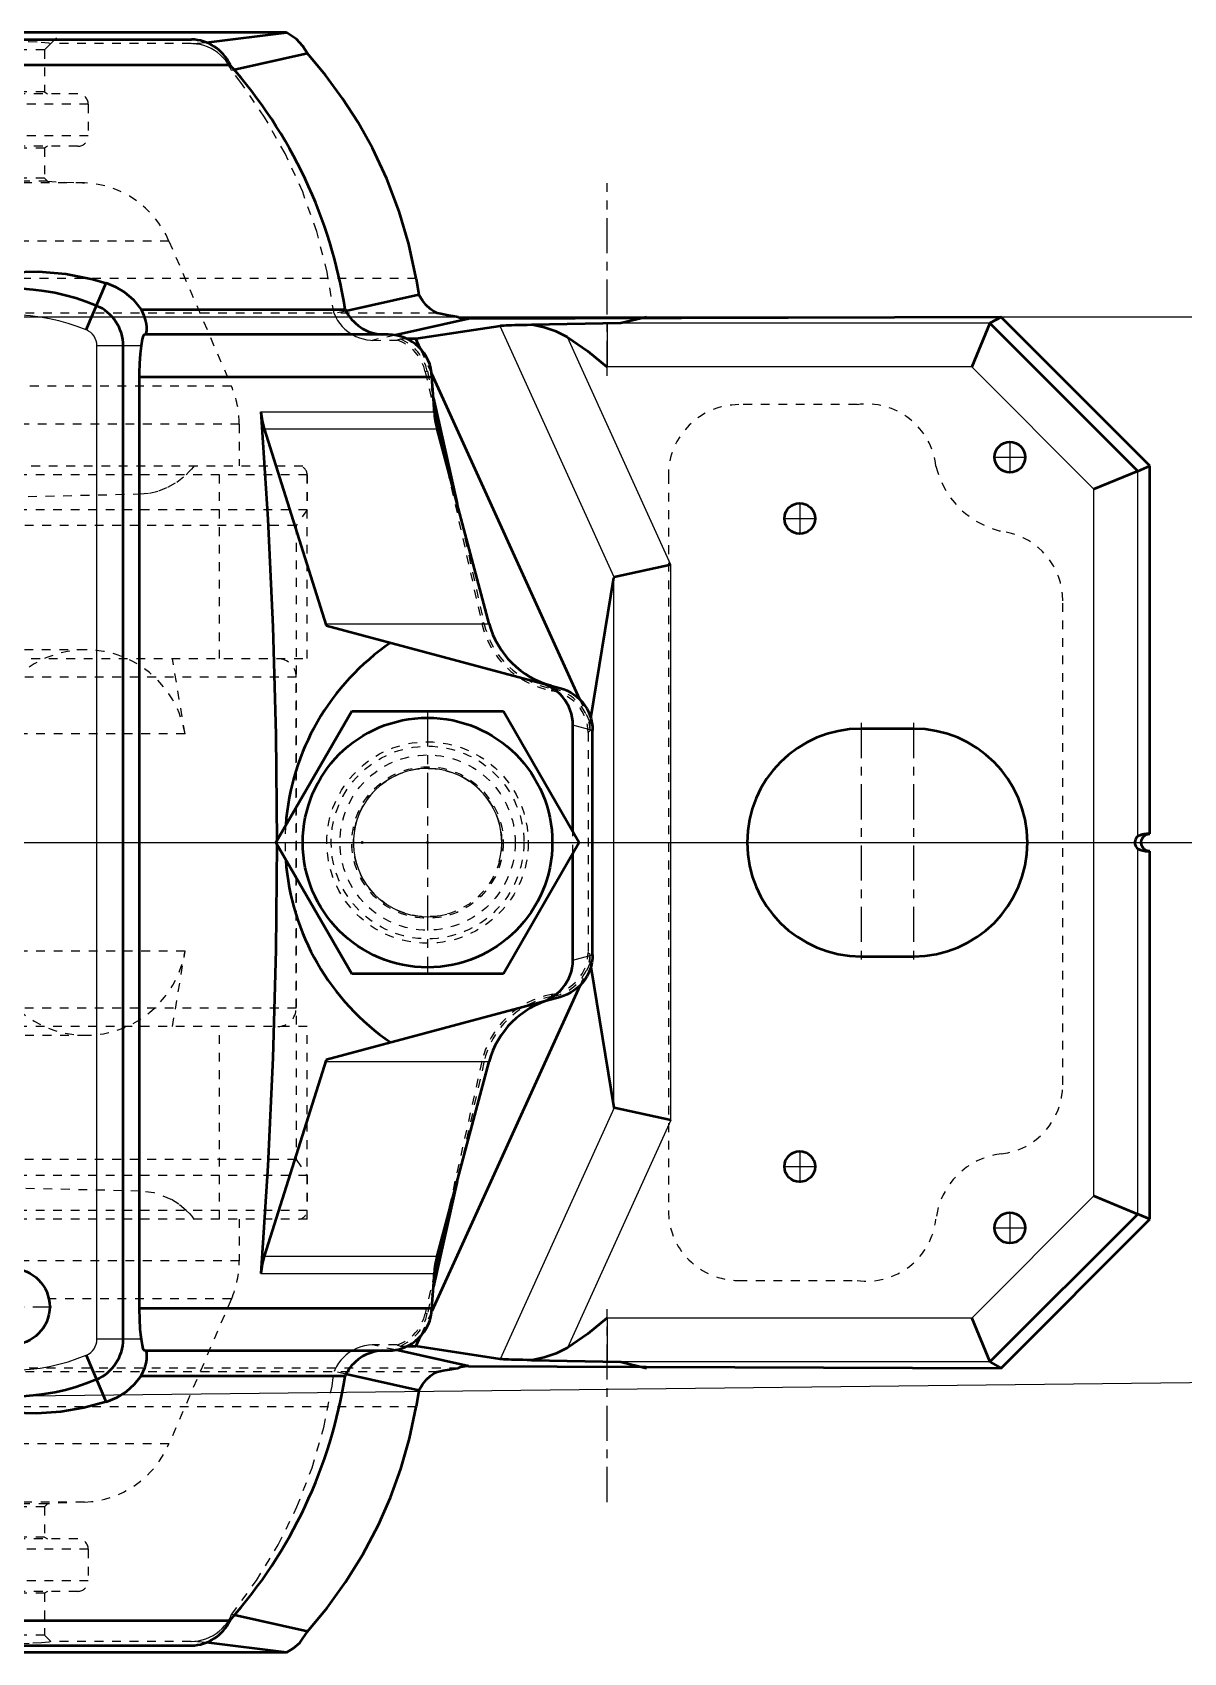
# Model space of a CAD drawing. Header units: millimetres. Extents: x 29178 to 37588, y 1365 to 7305.
# Drawn here: x 31180.9 to 31312.3, y 3905.9 to 4090.9 of the extents above; entities that cross this region are included whole.
import ezdxf

# ---------------------------------------------------------------- set-up
doc = ezdxf.new("R2010")
doc.units = ezdxf.units.MM
doc.linetypes.add('CENTER', pattern=[7, 4, -1, 1, -1])
doc.linetypes.add('Dashed', pattern=[2, 1, -1])
for name, color, linetype, lineweight in [('2d ConnectionPoints', 7, 'Continuous', 50), ('AM_0', 7, 'Continuous', 50), ('AM_4', 3, 'Continuous', 25), ('AM_5', 3, 'Continuous', 25), ('AM_7', 7, 'CENTER', 25), ('AM_9', 6, 'Dashed', 25)]:
    doc.layers.add(name, color=color, linetype=linetype, lineweight=lineweight)

# ---------------------------------------------------------------- blocks, each defined once
blk = doc.blocks.new('4_FRB_22_215_location_rng_1_0_in_SKFSNL5246201224KH3024_4')
at = {"layer": 'AM_9'}
for p, q in [((43, 108.75), (21, 108.75)), ((21, 108.75), (21, -54.375)), ((43, 108.75), (43, -54.375)), ((43, 98.75), (21, 98.75))]:
    blk.add_line(p, q, dxfattribs=at)
blk = doc.blocks.new('5_FRB_22_215_location_rng_2_0_in_SKFSNL5246201224KH3024_4')
at = {"layer": 'AM_9'}
for p, q in [((-43, -108.75), (-43, 108.75)), ((-21, 108.75), (-43, 108.75)), ((-21, -108.75), (-21, 108.75)), ((-21, 98.75), (-43, 98.75))]:
    blk.add_line(p, q, dxfattribs=at)
blk = doc.blocks.new('6_1224_KM_simple_0_in_SKFSNL5246201224KH3024_4')
at = {"layer": 'AM_9'}
for p, q in [((-18.9, 107.5), (-18.9, -107.5)), ((18.9, 107.5), (-18.9, 107.5)), ((18.9, 107.5), (18.9, -107.5)), ((-12.4, 94.81), (-21, 93.37)), ((-12.4, 94.81), (-12.4, -94.81)), ((12.4, 94.81), (12.4, -94.81)), ((21, 93.37), (12.4, 94.81)), ((-22.01, 83.46), (-22.01, -83.46)), ((22.01, -83.46), (22.01, 83.46))]:
    blk.add_line(p, q, dxfattribs=at)
for centre, radius, start, end in [((-18.9, 105.4), 2.1, 90, 180), ((18.9, 105.4), 2.1, 360, 90), ((-10.5, 83.46), 11.51, 99.4996, 231.5166), ((10.5, 83.46), 11.51, 308.4834, 80.5004)]:
    blk.add_arc(centre, radius, start, end, dxfattribs=at)
blk = doc.blocks.new('8_M_20x110_20x110_001_1_0_in_SKFSNL5246201224KH3024_4')
at = {"layer": 'AM_0'}
for p, q in [((-15, 131.16), (0, 139.82)), ((0, 139.82), (15, 131.16)), ((-15, 113.84), (-15, 131.16)), ((15, 131.16), (15, 113.84)), ((0, 105.18), (-15, 113.84)), ((15, 113.84), (0, 105.18))]:
    blk.add_line(p, q, dxfattribs=at)
blk.add_circle((0, 122.5), 14.25, dxfattribs=at)
at = {"layer": 'AM_5'}
blk.add_arc((0, 122.5), 8.47, 75, 15, dxfattribs=at)
at = {"layer": 'AM_7'}
for p, q in [((0, 107.54), (0, 137.46)), ((-14.96, 122.5), (14.96, 122.5))]:
    blk.add_line(p, q, dxfattribs=at)
at = {"layer": 'AM_9'}
for radius in [10, 8.47]:
    blk.add_circle((0, 122.5), radius, dxfattribs=at)
blk = doc.blocks.new('10_SNL_524_620_CAP_0_in_SKFSNL5246201224KH3024_4')
at = {"layer": 'AM_0'}
for p, q in [((12.81, 141.35), (-12.81, 141.35)), ((-1.26, 139.09), (-13.42, 139.09)), ((13.42, 139.09), (1.26, 139.09)), ((-24.8, 110.94), (-17.64, 137.64)), ((17.64, 137.64), (24.8, 110.94)), ((-24.99, 129.55), (-47.22, 123.59)), ((47.22, 123.59), (24.99, 129.55)), ((-53.16, 89.56), (-53.16, 123.01)), ((53.16, 89.56), (53.16, 123.01)), ((-58, 118), (-58, 90.19)), ((58.01, 90.23), (58.01, 118)), ((-60.88, 89.78), (-60.88, 113.09)), ((60.88, 89.78), (60.88, 113.09)), ((-47.22, 103.85), (-24.8, 110.94)), ((24.8, 110.94), (47.22, 103.85)), ((-88.82, 6.81), (-88.82, 99.94)), ((88.82, 6.81), (88.82, 99.94)), ((-91.7, -95.54), (-91.7, 95.54)), ((91.7, -95.54), (91.7, 95.54)), ((-53.16, 89.56), (53.16, 89.56)), ((56.71, 87.75), (-56.71, 87.75)), ((-58.53, 83.53), (-63.9, 85.81)), ((58.53, 83.53), (63.9, 85.81))]:
    blk.add_line(p, q, dxfattribs=at)
for points in [[(-17.64, 137.64), (-17.51, 138.06), (-17.35, 138.46), (-17.14, 138.85), (-16.91, 139.22), (-16.64, 139.56), (-16.35, 139.88), (-16.03, 140.18), (-15.68, 140.44), (-15.31, 140.68), (-14.93, 140.88), (-14.52, 141.05), (-14.11, 141.18), (-13.68, 141.27), (-13.25, 141.33), (-12.81, 141.35), (-12.81, 141.35)], [(12.81, 141.35), (13.25, 141.33), (13.68, 141.27), (14.11, 141.18), (14.52, 141.05), (14.93, 140.88), (15.31, 140.68), (15.68, 140.45), (16.03, 140.18), (16.35, 139.88), (16.64, 139.56), (16.91, 139.22), (17.14, 138.85), (17.35, 138.46), (17.51, 138.06), (17.64, 137.64), (17.64, 137.64)], [(-13.42, 139.09), (-13.85, 139.08), (-14.29, 139.02), (-14.71, 138.92), (-15.13, 138.79), (-15.53, 138.63), (-15.92, 138.42), (-16.29, 138.19), (-16.63, 137.92), (-16.95, 137.63), (-17.25, 137.31), (-17.51, 136.96), (-17.75, 136.59), (-17.95, 136.21), (-18.12, 135.8), (-18.25, 135.39), (-18.25, 135.39)], [(18.25, 135.39), (18.12, 135.8), (17.95, 136.21), (17.75, 136.59), (17.51, 136.96), (17.25, 137.31), (16.95, 137.63), (16.63, 137.92), (16.29, 138.19), (15.92, 138.42), (15.53, 138.63), (15.13, 138.79), (14.71, 138.92), (14.29, 139.02), (13.85, 139.08), (13.42, 139.09), (13.42, 139.09)], [(-49.19, 103.47), (-36.91, 104.26), (-24.63, 104.83), (-12.32, 105.17), (-0.17, 105.28)], [(-49.19, 103.47), (-48.15, 103.61), (-47.22, 103.85)], [(0.17, 105.28), (12.3, 105.17), (24.59, 104.83), (36.9, 104.26), (49.19, 103.47)], [(47.22, 103.85), (48.15, 103.61), (49.19, 103.47)], [(-63.9, 85.81), (-63.47, 86.86), (-62.85, 87.89), (-62.01, 88.87), (-60.88, 89.78)], [(-58, 90.24), (-58.1, 90.36), (-58.47, 90.46), (-58.88, 90.46), (-59.24, 90.41), (-59.7, 90.3), (-60.15, 90.14), (-60.66, 89.9), (-60.88, 89.78)], [(-58, 90.18), (-57.87, 90.02), (-57.47, 89.91), (-56.71, 89.79)], [(-56.71, 89.79), (-55.82, 89.68), (-54.7, 89.6), (-53.63, 89.56), (-53.16, 89.56)], [(53.16, 89.56), (53.33, 89.56), (54.4, 89.59), (55.55, 89.66), (56.19, 89.72), (56.71, 89.79)], [(56.71, 89.79), (57.38, 89.9), (57.8, 89.99), (58, 90.18)], [(60.88, 89.78), (60.41, 90.03), (59.98, 90.21), (59.43, 90.37), (59.04, 90.44), (58.73, 90.46), (58.28, 90.43), (58.05, 90.33), (58, 90.23)], [(60.88, 89.78), (61.89, 88.99), (62.72, 88.07), (63.41, 86.97), (63.9, 85.81)], [(-62.31, 64.86), (-63.74, 68.31), (-64.68, 71.83), (-65.12, 74.97), (-65.2, 78.07), (-64.93, 81.2), (-64.33, 84.24), (-63.88, 85.8)], [(63.88, 85.8), (64.56, 83.26), (65.01, 80.64), (65.2, 77.9), (65.13, 75.11), (64.82, 72.58), (64.26, 70.04), (63.43, 67.44), (62.31, 64.86)]]:
    blk.add_lwpolyline(points, dxfattribs=at)
blk.add_circle((53, 75), 4.35, dxfattribs=at)
for centre, radius, start, end in [((-27.58, 139.2), 10, 285, 345), ((27.58, 139.2), 10, 195, 255), ((-53, 118), 5.01, 91.847, 180), ((0, -670.88), 795.67, 93.54419, 93.83062), ((-49.81, 133.25), 10, 273.5442, 285), ((49.81, 133.25), 10, 255, 266.4558), ((0, -670.88), 795.67, 86.16938, 86.45581), ((53, 118), 5.01, 360, 88.153), ((-63.01, 117.62), 5.01, 295.2051, 357.44), ((0, 133.84), 27.61, 214.2363, 265.8389), ((0, 133.84), 27.61, 274.1587, 325.7637), ((63.01, 117.62), 5.01, 182.56, 244.7949), ((-52.37, 58.75), 55, 98.9011, 131.5092), ((52.37, 58.75), 55, 48.4908, 81.0989), ((-86.68, 95.39), 5.03, 115.2051, 178.2516), ((86.67, 95.39), 5.03, 1.7484, 64.7949), ((-56.71, 82.76), 4.99, 90, 157), ((56.71, 82.76), 4.99, 23, 90), ((-38.09, 75), 25.15, 157.3029, 202.6971), ((38.09, 75), 25.15, 337.3029, 22.6971)]:
    blk.add_arc(centre, radius, start, end, dxfattribs=at)
at = {"layer": 'AM_4'}
for p, q in [((-12.81, 141.35), (-13.42, 139.09)), ((13.42, 139.09), (12.81, 141.35)), ((-24.99, 110.87), (-24.99, 129.55)), ((24.99, 110.87), (24.99, 129.55)), ((-49.19, 103.47), (-49.19, 123.27)), ((-47.22, 103.85), (-47.22, 123.59)), ((47.22, 103.85), (47.22, 123.59)), ((49.19, 103.47), (49.19, 123.27)), ((-56.71, 89.79), (-56.71, 84.75)), ((56.71, 89.79), (56.71, 84.75)), ((56.71, 84.75), (-56.71, 84.75))]:
    blk.add_line(p, q, dxfattribs=at)
for centre, radius, start, end in [((-38.09, 75), 22.15, 157.3439, 202.6561), ((-56.71, 82.76), 1.99, 90, 157), ((56.71, 82.76), 1.99, 23, 90), ((38.09, 75), 22.15, 337.3439, 22.6561)]:
    blk.add_arc(centre, radius, start, end, dxfattribs=at)
at = {"layer": 'AM_7'}
blk.add_line((53, 70.43), (53, 79.57), dxfattribs=at)
at = {"layer": 'AM_9'}
for p, q in [((1.26, 139.09), (-1.26, 139.09)), ((-58, 117.92), (-58, 117.71)), ((-58, 90.18), (-58, 117.92)), ((-58, 90.21), (-58, 117.71)), ((-58, 90.29), (-58, 117.62)), ((58, 117.71), (58, 117.92)), ((58, 90.18), (58, 117.92)), ((58, 90.21), (58, 117.71)), ((58, 117.62), (58, 90.27)), ((-42, 108.75), (-42, -108.75)), ((-42, 108.75), (-38, 108.75)), ((-38, 108.75), (-38, -108.75)), ((-38, 108.75), (-36.21, 107.5)), ((-36.21, 107.5), (36.21, 107.5)), ((-36.21, 107.5), (-36.21, -107.5)), ((36.21, 107.5), (38, 108.75)), ((36.21, 107.5), (36.21, -107.5)), ((38, 108.75), (42, 108.75)), ((38, 108.75), (38, -108.75)), ((42, 108.75), (42, -108.75)), ((-0.17, 105.28), (0.17, 105.28)), ((-68.67, 92.97), (-52.12, 100.1)), ((-52.12, 100.1), (-52.12, -100.1)), ((-47.76, 101), (-47.76, -101)), ((-47.76, 101), (-43, 101)), ((43, 101), (47.76, 101)), ((47.76, 101), (47.76, -101)), ((52.12, 100.1), (68.67, 92.97)), ((52.12, 100.1), (52.12, 79.26)), ((-68.67, 92.97), (-68.67, -92.97)), ((68.67, 92.97), (68.67, -92.97)), ((-58, 90.22), (-58, 90.24)), ((-58, 90.21), (-58, 90.22)), ((-58, 90.18), (-58, 90.21)), ((58, 90.23), (58, 90.22)), ((58, 90.22), (58, 90.21)), ((58, 90.21), (58, 90.18)), ((-84.3, 83.75), (-84.3, -83.75)), ((-84.3, 83.75), (-80.7, 83.75)), ((-80.7, 83.75), (-80.7, -83.75)), ((-75.5, 79.1), (-75.32, 83.32)), ((-75.32, 83.32), (-75.32, -83.32)), ((75.32, 83.32), (75.5, 79.1)), ((75.32, 83.32), (75.32, -83.32)), ((80.7, 83.75), (84.3, 83.75)), ((80.7, 83.75), (80.7, -83.75)), ((84.3, 83.75), (84.3, -83.75)), ((-85.5, 82.55), (-85.5, -82.55)), ((-79.5, 82.55), (-79.5, -82.55)), ((79.5, 82.55), (79.5, -82.55)), ((85.5, 82.55), (85.5, -82.55)), ((-91.89, 80.14), (-90.5, 78.75)), ((90.5, 78.75), (91.89, 80.14)), ((-90.5, 78.75), (-85.7, 78.75)), ((-90.5, 78.75), (-90.5, -78.75)), ((-85.7, 78.75), (-85.5, 79.1)), ((-85.7, 78.75), (-85.7, -78.75)), ((-79.5, 79.1), (-79.3, 78.75)), ((-79.3, 78.75), (-75.85, 78.75)), ((-79.3, 78.75), (-79.3, -78.75)), ((-75.85, 78.75), (-75.5, 79.1)), ((-75.85, 78.75), (-75.85, -78.75)), ((-75.5, 79.1), (-75.5, -79.1)), ((75.5, 79.1), (75.85, 78.75)), ((75.5, 79.1), (75.5, -79.1)), ((75.85, 78.75), (79.3, 78.75)), ((75.85, 78.75), (75.85, -78.75)), ((79.3, 78.75), (79.5, 79.1)), ((79.3, 78.75), (79.3, -78.75)), ((85.5, 79.1), (85.7, 78.75)), ((85.7, 78.75), (90.5, 78.75)), ((85.7, 78.75), (85.7, -78.75)), ((90.5, 78.75), (90.5, -78.75))]:
    blk.add_line(p, q, dxfattribs=at)
blk.add_circle((0, 122.5), 11, dxfattribs=at)
for centre, radius, start, end in [((-53, 118), 5.01, 180, 180.9706), ((-63.01, 117.62), 5.01, 357.44, 0.9706), ((53, 118), 5.01, 359.0294, 360), ((63.01, 117.62), 5.01, 179.0294, 182.56), ((-42, 107.75), 1, 90, 180), ((42, 107.75), 1, 360, 90), ((0, 133.84), 27.61, 265.8389, 274.1587), ((-47.76, 89.98), 11.02, 90, 113.3071), ((47.76, 89.98), 11.02, 66.6929, 90), ((-64.31, 82.85), 11.02, 113.3071, 177.5572), ((64.31, 82.85), 11.02, 2.4428, 66.6929), ((-84.3, 82.55), 1.2, 90, 180), ((-80.7, 82.55), 1.2, 360, 90), ((80.7, 82.55), 1.2, 90, 180), ((84.3, 82.55), 1.2, 360, 90)]:
    blk.add_arc(centre, radius, start, end, dxfattribs=at)
blk = doc.blocks.new('11_SNL_524_620_BASE_0_in_SKFSNL5246201224KH3024_4')
at = {"layer": 'AM_0'}
for p, q in [((-43, 205), (-60, 188)), ((-59.3, 186.72), (-42.42, 203.6)), ((-1, 205), (-43, 205)), ((-42.42, 203.6), (-43, 205)), ((-42.42, 203.6), (-40.35, 198.6)), ((-42.42, 203.6), (-42.42, 203.6)), ((43, 205), (1, 205)), ((40.35, 198.6), (42.42, 203.6)), ((43, 205), (42.42, 203.6)), ((42.42, 203.6), (59.3, 186.72)), ((42.42, 203.6), (42.42, 203.6)), ((60, 188), (43, 205)), ((-60, 188), (-59.3, 186.72)), ((-60, 188), (-59.8, 127.19)), ((59.3, 186.72), (60, 188)), ((59.8, 127.19), (60, 188)), ((-59.3, 186.72), (-59.3, 186.72)), ((-59.3, 186.72), (-54.3, 184.65)), ((54.3, 184.65), (59.3, 186.72)), ((59.3, 186.72), (59.3, 186.72)), ((-13, 178), (-13, 172)), ((13, 172), (13, 178)), ((-31.71, 150.29), (-30.31, 143.83)), ((31.71, 150.29), (30.31, 143.83)), ((-60, 147.52), (-59.3, 144.58)), ((59.3, 144.58), (60, 147.52)), ((-59.3, 144.58), (-59.1, 134.39)), ((59.1, 134.39), (59.3, 144.58)), ((-30.31, 143.83), (-30.25, 143.79)), ((-14.19, 141.16), (-30.25, 143.79)), ((14.19, 141.16), (30.25, 143.79)), ((30.31, 143.83), (30.25, 143.79)), ((-16.35, 139.89), (-53.51, 122.99)), ((16.35, 139.89), (53.51, 122.99)), ((-58.98, 130.79), (-57.51, 121.17)), ((58.98, 130.79), (57.51, 121.17)), ((-59.8, 127.19), (-57.94, 118.83)), ((-50.71, 123.17), (-38.66, 125.88)), ((38.66, 125.88), (50.71, 123.17)), ((59.8, 127.19), (57.94, 118.83)), ((-49.17, 123.27), (-44.47, 124.33)), ((44.47, 124.33), (49.17, 123.27)), ((-64.42, 121.2), (-62.55, 121.52)), ((-62.55, 121.52), (-60.69, 113.18)), ((-56.41, 121.67), (-57.51, 121.17)), ((-57.51, 121.17), (-57.5, 120.19)), ((56.41, 121.67), (57.51, 121.17)), ((57.5, 120.19), (57.51, 121.17)), ((62.55, 121.52), (60.69, 113.18)), ((62.55, 121.52), (64.42, 121.2)), ((-90.08, 108.79), (-88.23, 100.46)), ((90.08, 108.79), (88.23, 100.46)), ((-92.5, 106.39), (-92.5, -106.39)), ((-91.36, 97.23), (-92.5, 106.39)), ((92.5, 106.39), (91.36, 97.23)), ((92.5, 106.39), (92.5, -106.39))]:
    blk.add_line(p, q, dxfattribs=at)
for points in [[(1, 205), (1, 204.91), (0.98, 204.83), (0.97, 204.74), (0.94, 204.66), (0.91, 204.58), (0.87, 204.5), (0.82, 204.43), (0.77, 204.36), (0.71, 204.29), (0.64, 204.23), (0.57, 204.18), (0.5, 204.13), (0.42, 204.09), (0.34, 204.06), (0.26, 204.03), (0.17, 204.02), (0.09, 204), (0, 204), (-0.09, 204), (-0.17, 204.02), (-0.26, 204.03), (-0.34, 204.06), (-0.42, 204.09), (-0.5, 204.13), (-0.57, 204.18), (-0.64, 204.23), (-0.71, 204.29), (-0.77, 204.36), (-0.82, 204.43), (-0.87, 204.5), (-0.91, 204.58), (-0.94, 204.66), (-0.97, 204.74), (-0.98, 204.83), (-1, 204.91), (-1, 205)], [(-1, 205), (-1, 204.83), (-0.98, 204.65), (-0.97, 204.48), (-0.94, 204.32), (-0.91, 204.15), (-0.87, 204), (-0.82, 203.85), (-0.77, 203.71), (-0.71, 203.6)], [(-0.71, 203.6), (-0.57, 203.46), (-0.36, 203.34), (-0.21, 203.29), (-0.09, 203.28), (0.04, 203.27), (0.15, 203.28), (0.28, 203.31), (0.44, 203.38), (0.61, 203.49), (0.71, 203.6)], [(0.71, 203.6), (0.77, 203.73), (0.82, 203.87), (0.87, 204.01), (0.91, 204.17), (0.94, 204.33), (0.97, 204.5), (0.99, 204.67), (1, 204.84), (1, 205)], [(-57.71, 138.47), (-56.11, 140.79), (-54.31, 142.99), (-54.3, 143)], [(54.3, 143), (54.31, 142.99), (56.1, 140.81), (57.71, 138.47)], [(-57.71, 138.47), (-58.34, 137.19), (-58.8, 135.83), (-59.1, 134.44), (-59.1, 134.39)], [(57.71, 138.47), (58.34, 137.19), (58.8, 135.83), (59.1, 134.44), (59.1, 134.39)], [(-59.1, 134.39), (-59.09, 133.87), (-59.08, 133.37), (-59.07, 132.91), (-59.06, 132.48), (-59.05, 132.1), (-59.04, 131.76), (-59.03, 131.46), (-59.01, 131.22), (-59, 131.02), (-58.99, 130.88), (-58.98, 130.79)], [(59.1, 134.39), (59.09, 133.87), (59.08, 133.37), (59.07, 132.91), (59.06, 132.48), (59.05, 132.1), (59.04, 131.76), (59.03, 131.46), (59.01, 131.22), (59, 131.02), (58.99, 130.88), (58.98, 130.79)], [(-60, 126), (-60.1, 125.38), (-60.21, 124.71), (-60.36, 124.01), (-60.45, 123.59)], [(-60, 126), (-59.89, 126.43), (-59.82, 126.86), (-59.8, 127.19)], [(59.8, 127.19), (59.84, 126.75), (59.92, 126.32), (60, 126)], [(60.45, 123.59), (60.3, 124.3), (60.16, 124.99), (60.05, 125.64), (60, 126)], [(-60.45, 123.59), (-60.64, 123.21), (-60.94, 122.8), (-61.37, 122.34), (-61.89, 121.91), (-62.55, 121.52)], [(62.55, 121.52), (61.88, 121.92), (61.32, 122.38), (60.9, 122.84), (60.6, 123.27), (60.45, 123.59)], [(-64.42, 121.2), (-68.31, 120.37), (-72.05, 119.27), (-75.77, 117.85), (-79.29, 116.2), (-82.22, 114.56), (-84.97, 112.78), (-87.61, 110.85), (-90.08, 108.79)], [(90.08, 108.79), (87.37, 111.03), (84.46, 113.13), (81.28, 115.11), (77.89, 116.9), (74.77, 118.27), (71.52, 119.45), (68.03, 120.44), (64.42, 121.2)], [(-90.08, 108.79), (-90.94, 108.26), (-91.72, 107.53), (-92.5, 106.39)], [(92.5, 106.39), (91.99, 107.2), (91.37, 107.9), (90.08, 108.79)]]:
    blk.add_lwpolyline(points, dxfattribs=at)
for centre in [(-44, 189), (44, 189), (-37, 165), (37, 165)]:
    blk.add_circle(centre, 1.75, dxfattribs=at)
for centre, start, end in [((0, 178), 0, 180), ((0, 172), 180, 0)]:
    blk.add_arc(centre, 13, start, end, dxfattribs=at)
at = {"layer": 'AM_4'}
for p, q in [((-0.71, 203.6), (-42.42, 203.6)), ((42.42, 203.6), (0.71, 203.6)), ((-54.3, 184.65), (-40.35, 198.6)), ((40.35, 198.6), (-40.35, 198.6)), ((40.35, 198.6), (54.3, 184.65)), ((-59.3, 186.72), (-59.3, 144.58)), ((59.3, 186.72), (59.3, 144.58)), ((-54.3, 184.65), (-54.3, 143)), ((54.3, 184.65), (54.3, 143)), ((-31.71, 150.29), (-57.71, 138.47)), ((31.71, 150.29), (-31.71, 150.29)), ((31.71, 150.29), (57.71, 138.47)), ((-59.28, 143), (-54.3, 143)), ((-30.31, 143.83), (-58.98, 130.79)), ((30.25, 143.79), (-30.25, 143.79)), ((30.31, 143.83), (58.98, 130.79)), ((54.3, 143), (59.28, 143))]:
    blk.add_line(p, q, dxfattribs=at)
at = {"layer": 'AM_7'}
for p, q in [((-44, 187.16), (-44, 190.84)), ((0, 158.35), (0, 191.65)), ((44, 187.16), (44, 190.84)), ((-45.84, 189), (-42.16, 189)), ((42.16, 189), (45.84, 189)), ((-13.65, 178), (13.65, 178)), ((-13.65, 172), (13.65, 172)), ((-37, 163.16), (-37, 166.84)), ((37, 163.16), (37, 166.84)), ((-38.84, 165), (-35.16, 165)), ((35.16, 165), (38.84, 165)), ((-53.3, 143), (-75.3, 143)), ((75.3, 143), (53.3, 143))]:
    blk.add_line(p, q, dxfattribs=at)
at = {"layer": 'AM_9'}
for p, q in [((27.65, 195.05), (-27.61, 195.05)), ((-50, 171.56), (-50, 158.06)), ((50, 158), (50, 171.56)), ((-41.94, 150), (42, 150)), ((-13.72, 141.08), (-16.35, 139.89)), ((-13.72, 141.08), (-14.19, 141.16)), ((-12.79, 141.08), (-13.72, 141.08)), ((-12.54, 140.85), (12.54, 140.85)), ((13.72, 141.08), (12.79, 141.08)), ((13.72, 141.08), (14.19, 141.16)), ((13.72, 141.08), (16.35, 139.89)), ((-17.58, 136.71), (-17.56, 136.81)), ((-17.58, 136.71), (-17.34, 136.66)), ((-17.56, 136.81), (-17.32, 136.77)), ((-17.34, 136.66), (-17.32, 136.77)), ((17.56, 136.81), (17.32, 136.77)), ((17.32, 136.77), (17.34, 136.66)), ((17.58, 136.71), (17.34, 136.66)), ((17.56, 136.81), (17.58, 136.71)), ((-44.47, 124.33), (-25.02, 128.7)), ((-38.66, 125.88), (-25.08, 128.94)), ((-25.08, 128.94), (-25.02, 128.7)), ((25.08, 128.94), (25.02, 128.7)), ((25.02, 128.7), (44.47, 124.33)), ((25.08, 128.94), (38.66, 125.88)), ((-60, 126), (-60, 1)), ((60, 126), (60, 1)), ((-60.45, 123.59), (-60.45, -123.59)), ((-53.51, 122.99), (-56.41, 121.67)), ((-53.81, 122.48), (-50.71, 123.17)), ((-53.81, 122.48), (-53.76, 122.24)), ((-53.76, 122.24), (-49.17, 123.27)), ((49.17, 123.27), (53.76, 122.24)), ((50.71, 123.17), (53.81, 122.48)), ((53.51, 122.99), (56.41, 121.67)), ((53.81, 122.48), (53.76, 122.24)), ((60.45, 123.59), (60.45, -123.59)), ((-64.42, 121.2), (-64.42, -121.2)), ((64.42, 121.2), (64.42, -121.2)), ((-57.94, 118.83), (-57.34, 116.17)), ((-57.5, 120.19), (-57.49, 119.39)), ((-57.49, 119.39), (-57.37, 119.03)), ((-57.34, 116.17), (-57.37, 119.03)), ((57.37, 119.03), (57.34, 116.17)), ((57.94, 118.83), (57.34, 116.17)), ((57.37, 119.03), (57.49, 119.39)), ((57.49, 119.39), (57.5, 120.19)), ((-60.69, 113.18), (-60.39, 111.82)), ((60.69, 113.18), (60.39, 111.82)), ((-42, 108.75), (-38, 108.75)), ((-38, 108.75), (-36.21, 107.5)), ((-36.21, 107.5), (36.21, 107.5)), ((36.21, 107.5), (38, 108.75)), ((38, 108.75), (42, 108.75)), ((-88.23, 100.46), (-88.15, 100.12)), ((-68.67, 92.97), (-52.12, 100.1)), ((-47.76, 101), (-43, 101)), ((43, 101), (47.76, 101)), ((52.12, 100.1), (68.67, 92.97)), ((88.23, 100.46), (88.15, 100.12)), ((-91.22, 95.49), (-91.22, 95.48)), ((-91.22, 95.49), (-91.22, 95.48)), ((-91.22, 95.48), (-91.22, 79.47)), ((91.22, 95.48), (91.22, 95.49)), ((91.22, 95.49), (91.22, 95.48)), ((91.22, 95.48), (91.22, 79.47)), ((-39.1, 58.89), (-39.8, 89.63)), ((39.8, 89.63), (39.1, 58.89)), ((-84.3, 83.75), (-80.7, 83.75)), ((-75.5, 79.1), (-75.32, 83.32)), ((75.32, 83.32), (75.5, 79.1)), ((80.7, 83.75), (84.3, 83.75)), ((-91.22, 79.47), (-90.5, 78.75)), ((-90.5, 78.75), (-85.7, 78.75)), ((-85.7, 78.75), (-85.5, 79.1)), ((-79.5, 79.1), (-79.3, 78.75)), ((-79.3, 78.75), (-75.85, 78.75)), ((-75.85, 78.75), (-75.5, 79.1)), ((75.5, 79.1), (75.85, 78.75)), ((75.85, 78.75), (79.3, 78.75)), ((79.3, 78.75), (79.5, 79.1)), ((85.5, 79.1), (85.7, 78.75)), ((85.7, 78.75), (90.5, 78.75)), ((90.5, 78.75), (91.22, 79.47))]:
    blk.add_line(p, q, dxfattribs=at)
for points in [[(-12.54, 140.85), (-12.69, 140.96), (-12.79, 141.08)], [(12.79, 141.08), (12.69, 140.96), (12.54, 140.85)], [(-58, 113.93), (-57.8, 114.31), (-57.64, 114.72), (-57.51, 115.13), (-57.41, 115.56), (-57.36, 115.99), (-57.34, 116.17)], [(57.34, 116.17), (57.39, 115.74), (57.46, 115.31), (57.58, 114.89), (57.73, 114.48), (57.92, 114.08), (58, 113.93)], [(-60.39, 111.82), (-59.99, 112.01), (-59.62, 112.23), (-59.26, 112.48), (-58.93, 112.76), (-58.63, 113.07), (-58.35, 113.41), (-58.1, 113.77), (-58, 113.93)], [(58, 113.93), (58.24, 113.56), (58.5, 113.21), (58.8, 112.89), (59.12, 112.6), (59.46, 112.33), (59.83, 112.1), (60.22, 111.9), (60.39, 111.82)], [(-60.39, 111.82), (-65.12, 111.04), (-69.77, 109.84), (-74.29, 108.24), (-78.66, 106.25), (-82.84, 103.89), (-86.79, 101.17), (-88.15, 100.12)], [(88.15, 100.12), (84.28, 102.96), (80.18, 105.45), (75.87, 107.58), (71.4, 109.31), (66.8, 110.65), (62.09, 111.59), (60.39, 111.82)], [(-88.15, 100.12), (-88.55, 99.93), (-88.92, 99.71), (-89.28, 99.46), (-89.61, 99.17), (-89.92, 98.86), (-90.2, 98.52), (-90.45, 98.16), (-90.67, 97.78), (-90.85, 97.38), (-91, 96.97), (-91.11, 96.55), (-91.18, 96.11), (-91.21, 95.68), (-91.22, 95.48)], [(91.22, 95.48), (91.2, 95.92), (91.14, 96.35), (91.05, 96.78), (90.92, 97.2), (90.75, 97.61), (90.55, 98), (90.31, 98.37), (90.05, 98.71), (89.75, 99.04), (89.43, 99.33), (89.08, 99.6), (88.72, 99.84), (88.33, 100.04), (88.15, 100.12)], [(-91.22, 95.49), (-91.26, 96.18), (-91.36, 97.23)], [(91.36, 97.23), (91.25, 96.07), (91.22, 95.49)], [(-43, 95.82), (-42.99, 95.81), (-42.87, 95.72), (-42.64, 95.53), (-42.35, 95.28), (-42, 94.94)], [(-39.8, 89.63), (-39.9, 90.74), (-40.16, 91.81), (-40.57, 92.86), (-41.14, 93.87), (-42, 94.94)], [(42, 94.94), (41.31, 94.11), (40.75, 93.23), (40.01, 91.29), (39.8, 89.63)], [(42, 94.94), (42.37, 95.3), (42.68, 95.57), (42.89, 95.74), (43, 95.81), (43, 95.82)], [(-91.89, 56.66), (-91.83, 61.3), (-91.76, 65.48), (-91.69, 69.15), (-91.62, 72.3), (-91.54, 74.9), (-91.47, 76.93), (-91.39, 78.38), (-91.3, 79.23), (-91.22, 79.47), (-91.22, 79.47)], [(91.22, 79.47), (91.3, 79.25), (91.38, 78.42), (91.46, 77), (91.54, 75), (91.62, 72.42), (91.69, 69.29), (91.76, 65.64), (91.83, 61.48), (91.89, 56.86), (91.89, 56.66)]]:
    blk.add_lwpolyline(points, dxfattribs=at)
for radius in [11.5, 8.65]:
    blk.add_circle((0, 122.5), radius, dxfattribs=at)
for centre, radius, start, end in [((-27.61, 187.08), 7.97, 90, 169.7129), ((27.65, 187.09), 7.96, 6.6565, 90), ((-45.29, 190.29), 10, 283.3419, 349.7129), ((44, 189), 8.5, 186.6565, 263.1317), ((-42.1, 172.64), 7.97, 96.3394, 187.7861), ((42.12, 172.65), 7.96, 352.1356, 83.739), ((-41.94, 158.06), 8.06, 180, 270), ((42, 158), 8, 270, 360), ((-12.41, 135.85), 5.25, 94.2027, 169.4033), ((-12.41, 135.85), 5, 91.5773, 169.4033), ((12.41, 135.85), 5, 10.5967, 88.4227), ((12.41, 135.85), 5.25, 10.5967, 85.7973), ((-27.23, 138.51), 9.81, 282.6737, 349.4033), ((-27.23, 138.51), 10.06, 282.6737, 349.4033), ((27.23, 138.51), 10.06, 190.5967, 257.3263), ((27.23, 138.51), 9.81, 190.5967, 257.3263), ((-52.66, 117.36), 5.24, 102.6737, 157.1676), ((-52.66, 117.36), 5, 102.6737, 160.4836), ((52.66, 117.36), 5, 19.5164, 77.3263), ((52.66, 117.36), 5.24, 22.8324, 77.3263), ((-42, 107.75), 1, 90, 180), ((42, 107.75), 1, 360, 90), ((-47.76, 89.98), 11.02, 90, 113.3071), ((47.76, 89.98), 11.02, 66.6929, 90), ((-64.31, 82.85), 11.02, 113.3071, 177.5572), ((64.31, 82.85), 11.02, 2.4428, 66.6929), ((-84.3, 82.55), 1.2, 90, 180), ((-80.7, 82.55), 1.2, 360, 90), ((80.7, 82.55), 1.2, 90, 180), ((84.3, 82.55), 1.2, 360, 90)]:
    blk.add_arc(centre, radius, start, end, dxfattribs=at)

msp = doc.modelspace()

# ---------------------------------------------------------------- linework, layer by layer
for p, q in [((30751.92, 4058.42), (31455.12, 4058.42)), ((30873.52, 3998.42), (31333.52, 3998.42)), ((30751.92, 3930.22), (31455.12, 3938.42))]:
    msp.add_line(p, q)
at = {"layer": '2d ConnectionPoints'}
for p in [(31218.52, 3998.42), (31218.52, 3998.42), (31226, 3998.4), (31226, 3998.4)]:
    msp.add_point(p, dxfattribs=at)

# ---------------------------------------------------------------- block references
at = {"rotation": 270}
for name in ['11_SNL_524_620_BASE_0_in_SKFSNL5246201224KH3024_4', '10_SNL_524_620_CAP_0_in_SKFSNL5246201224KH3024_4', '5_FRB_22_215_location_rng_2_0_in_SKFSNL5246201224KH3024_4', '6_1224_KM_simple_0_in_SKFSNL5246201224KH3024_4', '8_M_20x110_20x110_001_1_0_in_SKFSNL5246201224KH3024_4', '4_FRB_22_215_location_rng_1_0_in_SKFSNL5246201224KH3024_4']:
    msp.add_blockref(name, (31103.5, 3998.4), dxfattribs=at)

doc.saveas('drawing.dxf')
